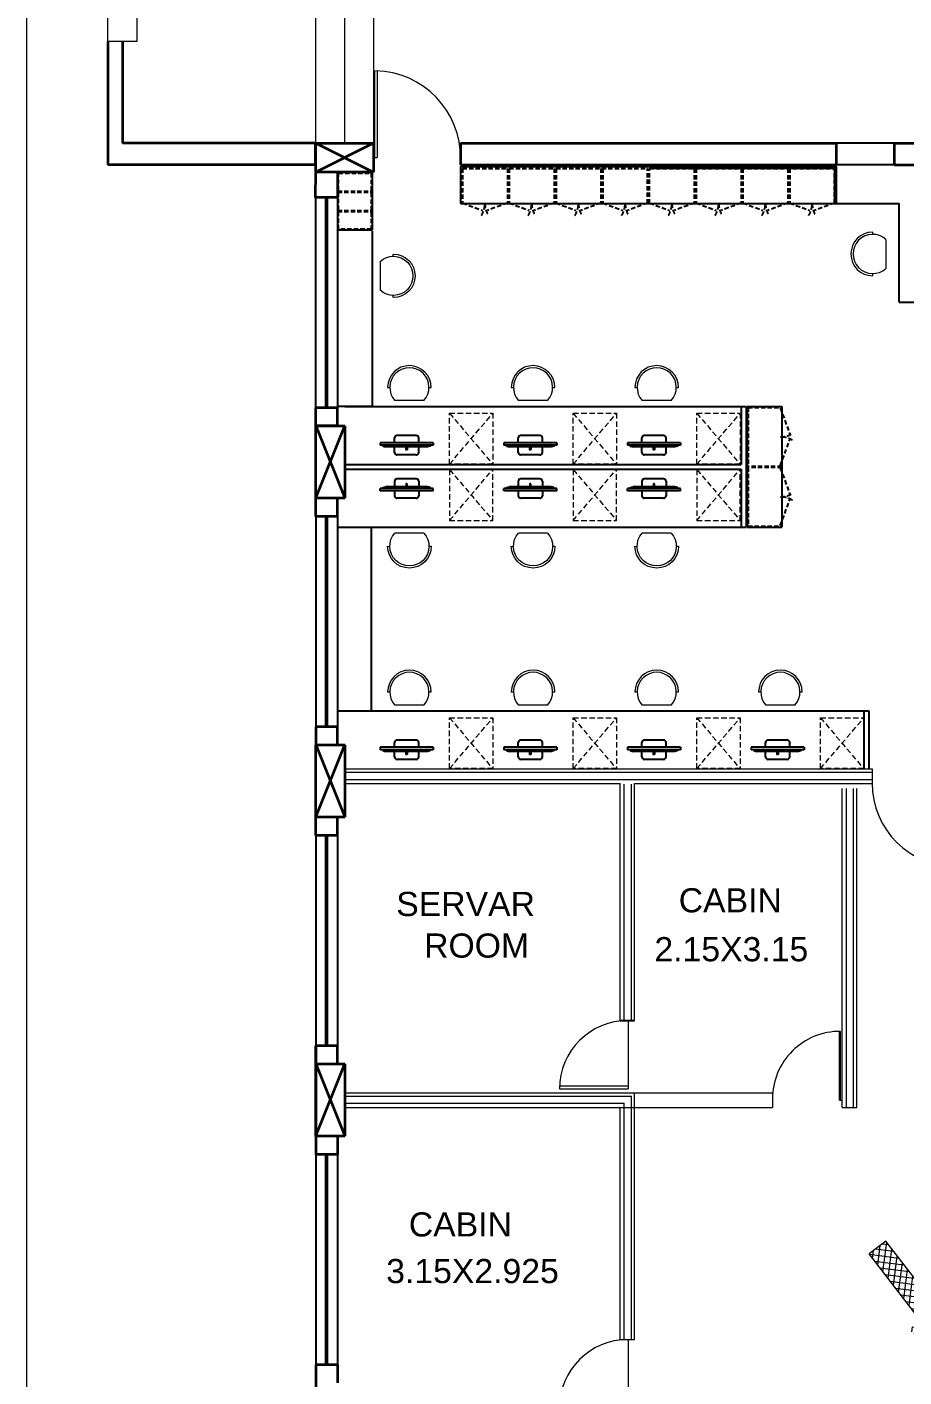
# Model space of a CAD drawing. Extents: x 681461 to 1380439, y -183990 to 19328.
# Drawn here: x 681461 to 690539, y -139151 to -125186 of the extents above; entities that cross this region are included whole.
import ezdxf

# ---------------------------------------------------------------- set-up
doc = ezdxf.new("R2010")
doc.units = 0
doc.header["$LTSCALE"] = 900
doc.header["$MEASUREMENT"] = 0
doc.linetypes.add('HIDDEN', pattern=[0.375, 0.25, -0.125])
for name, color, linetype in [('1', 7, 'CONTINUOUS'), ('2', 7, 'CONTINUOUS'), ('door', 163, 'CONTINUOUS'), ('TEXT', 2, 'CONTINUOUS'), ('WALL', 1, 'CONTINUOUS')]:
    doc.layers.add(name, color=color, linetype=linetype)
doc.layers.add('COLUMN', color=43, linetype='CONTINUOUS', lineweight=35)
doc.layers.add('ELE', color=50, linetype='CONTINUOUS', lineweight=20)
doc.styles.add('ROMANS', font='arial.ttf')

msp = doc.modelspace()

# ---------------------------------------------------------------- hatches: boundary and pattern name
at = {"layer": 'door', "linetype": 'ByBlock', "lineweight": 13, "ltscale": 1.25}
h = msp.add_hatch(dxfattribs=at)
h.set_pattern_fill('ANSI37', color=3, scale=500, angle=37.70165)
h.set_pattern_definition([(82.701645, (24984.44, -432829.43), (-61.9936307, 7.939758), []), (172.701645, (24984.44, -432829.43), (-7.939758, -61.9936307), [])])
h.paths.add_polyline_path([(690882.1, -138435.1), (690349.5, -137746), (690178.5, -137878), (690711.2, -138567.2), (690588.6, -138662), (691252.3, -139090.6), (691004.7, -138340.3)])

# ---------------------------------------------------------------- linework, layer by layer
at = {"layer": '1', "linetype": 'Continuous', "lineweight": 0}
for p, q in [((690215.3, -127331.2), (690215.3, -127308.7)), ((690215.3, -127331.2), (690215.3, -127308.7)), ((690352, -127384.3), (690352, -127683.7)), ((685116, -127610.6), (685116, -127910)), ((685252.7, -127557.4), (685252.7, -127534.9)), ((685252.7, -127557.4), (685252.7, -127534.9)), ((690215, -127759.3), (690215.1, -127736.8)), ((690215, -127759.3), (690215.1, -127736.8)), ((685253, -127985.6), (685252.9, -127963.1)), ((685253, -127985.6), (685252.9, -127963.1)), ((685194.1, -128914), (685216.6, -128914.1)), ((685194.1, -128914), (685216.6, -128914.1)), ((685622.3, -128914.3), (685644.8, -128914.3)), ((685622.3, -128914.3), (685644.8, -128914.3)), ((686474.1, -128914), (686496.6, -128914.1)), ((686474.1, -128914), (686496.6, -128914.1)), ((686902.3, -128914.3), (686924.8, -128914.3)), ((686902.3, -128914.3), (686924.8, -128914.3)), ((687754.1, -128914), (687776.6, -128914.1)), ((687754.1, -128914), (687776.6, -128914.1)), ((688182.3, -128914.3), (688204.8, -128914.3)), ((688182.3, -128914.3), (688204.8, -128914.3)), ((685569.2, -129051), (685269.8, -129051)), ((686849.2, -129051), (686549.8, -129051)), ((688129.2, -129051), (687829.8, -129051)), ((685569.2, -130421.3), (685269.8, -130421.3)), ((686849.2, -130421.3), (686549.8, -130421.3)), ((688129.2, -130421.3), (687829.8, -130421.3)), ((685194.1, -130558.3), (685216.6, -130558.2)), ((685194.1, -130558.3), (685216.6, -130558.2)), ((685622.3, -130558), (685644.8, -130558)), ((685622.3, -130558), (685644.8, -130558)), ((686474.1, -130558.3), (686496.6, -130558.2)), ((686474.1, -130558.3), (686496.6, -130558.2)), ((686902.3, -130558), (686924.8, -130558)), ((686902.3, -130558), (686924.8, -130558)), ((687754.1, -130558.3), (687776.6, -130558.2)), ((687754.1, -130558.3), (687776.6, -130558.2)), ((688182.3, -130558), (688204.8, -130558)), ((688182.3, -130558), (688204.8, -130558)), ((685194.1, -132064), (685216.6, -132064.1)), ((685194.1, -132064), (685216.6, -132064.1)), ((685622.3, -132064.3), (685644.8, -132064.3)), ((685622.3, -132064.3), (685644.8, -132064.3)), ((686474.1, -132064), (686496.6, -132064.1)), ((686474.1, -132064), (686496.6, -132064.1)), ((686902.3, -132064.3), (686924.8, -132064.3)), ((686902.3, -132064.3), (686924.8, -132064.3)), ((687754.1, -132064), (687776.6, -132064.1)), ((687754.1, -132064), (687776.6, -132064.1)), ((688182.3, -132064.3), (688204.8, -132064.3)), ((688182.3, -132064.3), (688204.8, -132064.3)), ((689034.1, -132064), (689056.6, -132064.1)), ((689034.1, -132064), (689056.6, -132064.1)), ((689462.3, -132064.3), (689484.8, -132064.3)), ((689462.3, -132064.3), (689484.8, -132064.3)), ((685569.2, -132201), (685269.8, -132201)), ((686849.2, -132201), (686549.8, -132201)), ((688129.2, -132201), (687829.8, -132201)), ((689409.2, -132201), (689109.8, -132201))]:
    msp.add_line(p, q, dxfattribs=at)
at = {"layer": '1', "color": 4, "linetype": 'HIDDEN', "lineweight": 5, "ltscale": 0.25}
for p, q in [((685834.5, -129181.1), (686284.5, -129711.1)), ((685834.5, -129708), (686284.5, -129181.1)), ((687114.5, -129181.1), (687564.5, -129711.1)), ((687114.5, -129708), (687564.5, -129181.1)), ((688394.5, -129181.1), (688844.5, -129711.1)), ((688394.5, -129708), (688844.5, -129181.1)), ((685834.5, -130291.1), (686284.5, -129761.1)), ((685834.5, -129764.3), (686284.5, -130291.1)), ((687114.5, -130291.1), (687564.5, -129761.1)), ((687114.5, -129764.3), (687564.5, -130291.1)), ((688394.5, -130291.1), (688844.5, -129761.1)), ((688394.5, -129764.3), (688844.5, -130291.1)), ((685834.5, -132331.1), (686284.5, -132861.1)), ((685834.5, -132858), (686284.5, -132331.1)), ((687114.5, -132331.1), (687564.5, -132861.1)), ((687114.5, -132858), (687564.5, -132331.1)), ((688394.5, -132331.1), (688844.5, -132861.1)), ((688394.5, -132858), (688844.5, -132331.1)), ((689674.5, -132331.1), (690124.5, -132861.1)), ((689674.5, -132858), (690124.5, -132331.1))]:
    msp.add_line(p, q, dxfattribs=at)
at = {"layer": '1', "color": 252, "lineweight": 5, "ltscale": 1.25}
for p, q in [((687683, -135471), (687683, -136171)), ((689870.5, -136286), (689870.5, -135575.3)), ((689882.8, -136286), (689882.8, -135575.3)), ((686974.5, -136139), (687683, -136139)), ((686973.8, -136171), (687683, -136171)), ((689870.5, -136286), (689899.5, -136286)), ((687683, -138771), (687683, -139471))]:
    msp.add_line(p, q, dxfattribs=at)
at = {"layer": '1', "color": 4, "linetype": 'HIDDEN', "lineweight": 5, "ltscale": 0.25}
for points in [[(685834.5, -129181.1), (686284.5, -129181.1), (686284.5, -129708), (685834.5, -129708)], [(687114.5, -129181.1), (687564.5, -129181.1), (687564.5, -129708), (687114.5, -129708)], [(688394.5, -129181.1), (688844.5, -129181.1), (688844.5, -129708), (688394.5, -129708)], [(685834.5, -130291.1), (686284.5, -130291.1), (686284.5, -129764.3), (685834.5, -129764.3)], [(687114.5, -130291.1), (687564.5, -130291.1), (687564.5, -129764.3), (687114.5, -129764.3)], [(688394.5, -130291.1), (688844.5, -130291.1), (688844.5, -129764.3), (688394.5, -129764.3)], [(685834.5, -132331.1), (686284.5, -132331.1), (686284.5, -132858), (685834.5, -132858)], [(687114.5, -132331.1), (687564.5, -132331.1), (687564.5, -132858), (687114.5, -132858)], [(688394.5, -132331.1), (688844.5, -132331.1), (688844.5, -132858), (688394.5, -132858)], [(689674.5, -132331.1), (690124.5, -132331.1), (690124.5, -132858), (689674.5, -132858)]]:
    msp.add_lwpolyline(points, close=True, dxfattribs=at)
at = {"layer": '1', "color": 252, "lineweight": 5, "ltscale": 1.25}
for centre, radius, start in [((687683, -136171), 709.2, 90), ((689877.2, -136275.2), 700, 89.53784), ((687683, -139471), 709.2, 90)]:
    msp.add_arc(centre, radius, start, 180, dxfattribs=at)
at = {"layer": '1', "linetype": 'Continuous', "lineweight": 0}
for centre, major_axis, start_param, end_param in [((690215.2, -127534), (-159.3, -159.3), 3.9264912, 7.0680838), ((690215.2, -127534), (-159.3, -159.3), 3.9264912, 7.0680838), ((690215.2, -127534), (143.4, -143.4), 1.6157424, 6.2382392), ((685419.5, -128914.2), (-159.3, 159.3), 3.9264912, 7.0680838), ((685419.5, -128914.2), (-159.3, 159.3), 3.9264912, 7.0680838), ((685419.5, -128914.2), (-143.4, -143.4), 1.6157424, 6.2382392), ((686699.5, -128914.2), (-159.3, 159.3), 3.9264912, 7.0680838), ((686699.5, -128914.2), (-159.3, 159.3), 3.9264912, 7.0680838), ((686699.5, -128914.2), (-143.4, -143.4), 1.6157424, 6.2382392), ((687979.5, -128914.2), (-159.3, 159.3), 3.9264912, 7.0680838), ((687979.5, -128914.2), (-159.3, 159.3), 3.9264912, 7.0680838), ((687979.5, -128914.2), (-143.4, -143.4), 1.6157424, 6.2382392), ((685419.5, -132064.2), (-159.3, 159.3), 3.9264912, 7.0680838), ((685419.5, -132064.2), (-159.3, 159.3), 3.9264912, 7.0680838), ((685419.5, -132064.2), (-143.4, -143.4), 1.6157424, 6.2382392), ((686699.5, -132064.2), (-159.3, 159.3), 3.9264912, 7.0680838), ((686699.5, -132064.2), (-159.3, 159.3), 3.9264912, 7.0680838), ((686699.5, -132064.2), (-143.4, -143.4), 1.6157424, 6.2382392), ((687979.5, -132064.2), (-159.3, 159.3), 3.9264912, 7.0680838), ((687979.5, -132064.2), (-159.3, 159.3), 3.9264912, 7.0680838), ((687979.5, -132064.2), (-143.4, -143.4), 1.6157424, 6.2382392), ((689259.5, -132064.2), (-159.3, 159.3), 3.9264912, 7.0680838), ((689259.5, -132064.2), (-159.3, 159.3), 3.9264912, 7.0680838), ((689259.5, -132064.2), (-143.4, -143.4), 1.6157424, 6.2382392)]:
    msp.add_ellipse(centre, major_axis=major_axis, ratio=1, start_param=start_param, end_param=end_param, dxfattribs=at)
at = {"layer": '1', "linetype": 'Continuous', "lineweight": 0, "extrusion": (0, 0, -1)}
for centre, major_axis, start_param, end_param in [((685252.8, -127760.3), (-143.4, -143.4), 1.6157424, 6.2382392), ((685252.8, -127760.3), (159.3, -159.3), 3.9264912, 7.0680838), ((685252.8, -127760.3), (159.3, -159.3), 3.9264912, 7.0680838), ((685419.5, -130558.1), (-143.4, 143.4), 1.6157424, 6.2382392), ((686699.5, -130558.1), (-143.4, 143.4), 1.6157424, 6.2382392), ((687979.5, -130558.1), (-143.4, 143.4), 1.6157424, 6.2382392), ((685419.5, -130558.1), (-159.3, -159.3), 3.9264912, 7.0680838), ((685419.5, -130558.1), (-159.3, -159.3), 3.9264912, 7.0680838), ((686699.5, -130558.1), (-159.3, -159.3), 3.9264912, 7.0680838), ((686699.5, -130558.1), (-159.3, -159.3), 3.9264912, 7.0680838), ((687979.5, -130558.1), (-159.3, -159.3), 3.9264912, 7.0680838), ((687979.5, -130558.1), (-159.3, -159.3), 3.9264912, 7.0680838)]:
    msp.add_ellipse(centre, major_axis=major_axis, ratio=1, start_param=start_param, end_param=end_param, dxfattribs=at)
at = {"layer": '2', "color": 4, "linetype": 'Continuous'}
for p, q in [((685266, -129487.2), (685266, -129437)), ((685491, -129412), (685291, -129412)), ((685516, -129487.2), (685516, -129437)), ((686546, -129487.2), (686546, -129437)), ((686771, -129412), (686571, -129412)), ((686796, -129487.2), (686796, -129437)), ((687826, -129487.2), (687826, -129437)), ((688051, -129412), (687851, -129412)), ((688076, -129487.2), (688076, -129437)), ((685666, -129487.2), (685116, -129487.2)), ((685116, -129487.2), (685116, -129512)), ((685666, -129512), (685116, -129512)), ((685145.2, -129521.3), (685145.2, -129512)), ((685145.2, -129521.3), (685174.3, -129530.6)), ((685607.7, -129530.6), (685174.3, -129530.6)), ((685266, -129587), (685266, -129530.6)), ((685391, -129512), (685391, -129565.1)), ((685516, -129587), (685516, -129530.6)), ((685636.8, -129521.3), (685607.7, -129530.6)), ((685636.8, -129521.3), (685636.8, -129512)), ((685666, -129487.2), (685666, -129512)), ((686946, -129487.2), (686396, -129487.2)), ((686396, -129487.2), (686396, -129512)), ((686946, -129512), (686396, -129512)), ((686425.2, -129521.3), (686425.2, -129512)), ((686425.2, -129521.3), (686454.3, -129530.6)), ((686887.7, -129530.6), (686454.3, -129530.6)), ((686546, -129587), (686546, -129530.6)), ((686671, -129512), (686671, -129565.1)), ((686796, -129587), (686796, -129530.6)), ((686916.8, -129521.3), (686887.7, -129530.6)), ((686916.8, -129521.3), (686916.8, -129512)), ((686946, -129487.2), (686946, -129512)), ((688226, -129487.2), (687676, -129487.2)), ((687676, -129487.2), (687676, -129512)), ((688226, -129512), (687676, -129512)), ((687705.2, -129521.3), (687705.2, -129512)), ((687705.2, -129521.3), (687734.3, -129530.6)), ((688167.7, -129530.6), (687734.3, -129530.6)), ((687826, -129587), (687826, -129530.6)), ((687951, -129512), (687951, -129565.1)), ((688076, -129587), (688076, -129530.6)), ((688196.8, -129521.3), (688167.7, -129530.6)), ((688196.8, -129521.3), (688196.8, -129512)), ((688226, -129487.2), (688226, -129512)), ((685491, -129612), (685291, -129612)), ((686771, -129612), (686571, -129612)), ((688051, -129612), (687851, -129612)), ((685491, -129860.3), (685291, -129860.3)), ((686771, -129860.3), (686571, -129860.3)), ((688051, -129860.3), (687851, -129860.3)), ((685116, -129985.1), (685116, -129960.3)), ((685666, -129960.3), (685116, -129960.3)), ((685666, -129985.1), (685116, -129985.1)), ((685145.2, -129951), (685174.3, -129941.7)), ((685145.2, -129951), (685145.2, -129960.3)), ((685607.7, -129941.7), (685174.3, -129941.7)), ((685266, -129885.3), (685266, -129941.7)), ((685266, -129985.1), (685266, -130035.3)), ((685391, -129960.3), (685391, -129907.2)), ((685516, -129885.3), (685516, -129941.7)), ((685516, -129985.1), (685516, -130035.3)), ((685636.8, -129951), (685607.7, -129941.7)), ((685636.8, -129951), (685636.8, -129960.3)), ((685666, -129985.1), (685666, -129960.3)), ((686396, -129985.1), (686396, -129960.3)), ((686946, -129960.3), (686396, -129960.3)), ((686946, -129985.1), (686396, -129985.1)), ((686425.2, -129951), (686454.3, -129941.7)), ((686425.2, -129951), (686425.2, -129960.3)), ((686887.7, -129941.7), (686454.3, -129941.7)), ((686546, -129885.3), (686546, -129941.7)), ((686546, -129985.1), (686546, -130035.3)), ((686671, -129960.3), (686671, -129907.2)), ((686796, -129885.3), (686796, -129941.7)), ((686796, -129985.1), (686796, -130035.3)), ((686916.8, -129951), (686887.7, -129941.7)), ((686916.8, -129951), (686916.8, -129960.3)), ((686946, -129985.1), (686946, -129960.3)), ((687676, -129985.1), (687676, -129960.3)), ((688226, -129960.3), (687676, -129960.3)), ((688226, -129985.1), (687676, -129985.1)), ((687705.2, -129951), (687734.3, -129941.7)), ((687705.2, -129951), (687705.2, -129960.3)), ((688167.7, -129941.7), (687734.3, -129941.7)), ((687826, -129885.3), (687826, -129941.7)), ((687826, -129985.1), (687826, -130035.3)), ((687951, -129960.3), (687951, -129907.2)), ((688076, -129885.3), (688076, -129941.7)), ((688076, -129985.1), (688076, -130035.3)), ((688196.8, -129951), (688167.7, -129941.7)), ((688196.8, -129951), (688196.8, -129960.3)), ((688226, -129985.1), (688226, -129960.3)), ((685491, -130060.3), (685291, -130060.3)), ((686771, -130060.3), (686571, -130060.3)), ((688051, -130060.3), (687851, -130060.3)), ((685666, -132637.2), (685116, -132637.2)), ((685116, -132637.2), (685116, -132662)), ((685666, -132662), (685116, -132662)), ((685145.2, -132671.3), (685145.2, -132662)), ((685266, -132637.2), (685266, -132587)), ((685491, -132562), (685291, -132562)), ((685391, -132662), (685391, -132715.1)), ((685516, -132637.2), (685516, -132587)), ((685636.8, -132671.3), (685636.8, -132662)), ((685666, -132637.2), (685666, -132662)), ((686946, -132637.2), (686396, -132637.2)), ((686396, -132637.2), (686396, -132662)), ((686946, -132662), (686396, -132662)), ((686425.2, -132671.3), (686425.2, -132662)), ((686546, -132637.2), (686546, -132587)), ((686771, -132562), (686571, -132562)), ((686671, -132662), (686671, -132715.1)), ((686796, -132637.2), (686796, -132587)), ((686916.8, -132671.3), (686916.8, -132662)), ((686946, -132637.2), (686946, -132662)), ((688226, -132637.2), (687676, -132637.2)), ((687676, -132637.2), (687676, -132662)), ((688226, -132662), (687676, -132662)), ((687705.2, -132671.3), (687705.2, -132662)), ((687826, -132637.2), (687826, -132587)), ((688051, -132562), (687851, -132562)), ((687951, -132662), (687951, -132715.1)), ((688076, -132637.2), (688076, -132587)), ((688196.8, -132671.3), (688196.8, -132662)), ((688226, -132637.2), (688226, -132662)), ((689506, -132637.2), (688956, -132637.2)), ((688956, -132637.2), (688956, -132662)), ((689506, -132662), (688956, -132662)), ((688985.2, -132671.3), (688985.2, -132662)), ((689106, -132637.2), (689106, -132587)), ((689331, -132562), (689131, -132562)), ((689231, -132662), (689231, -132715.1)), ((689356, -132637.2), (689356, -132587)), ((689476.8, -132671.3), (689476.8, -132662)), ((689506, -132637.2), (689506, -132662)), ((685145.2, -132671.3), (685174.3, -132680.6)), ((685607.7, -132680.6), (685174.3, -132680.6)), ((685266, -132737), (685266, -132680.6)), ((685491, -132762), (685291, -132762)), ((685516, -132737), (685516, -132680.6)), ((685636.8, -132671.3), (685607.7, -132680.6)), ((686425.2, -132671.3), (686454.3, -132680.6)), ((686887.7, -132680.6), (686454.3, -132680.6)), ((686546, -132737), (686546, -132680.6)), ((686771, -132762), (686571, -132762)), ((686796, -132737), (686796, -132680.6)), ((686916.8, -132671.3), (686887.7, -132680.6)), ((687705.2, -132671.3), (687734.3, -132680.6)), ((688167.7, -132680.6), (687734.3, -132680.6)), ((687826, -132737), (687826, -132680.6)), ((688051, -132762), (687851, -132762)), ((688076, -132737), (688076, -132680.6)), ((688196.8, -132671.3), (688167.7, -132680.6)), ((688985.2, -132671.3), (689014.3, -132680.6)), ((689447.7, -132680.6), (689014.3, -132680.6)), ((689106, -132737), (689106, -132680.6)), ((689331, -132762), (689131, -132762)), ((689356, -132737), (689356, -132680.6)), ((689476.8, -132671.3), (689447.7, -132680.6))]:
    msp.add_line(p, q, dxfattribs=at)
for points in [[(685396.1, -129560.3), (685386, -129560.3), (685386, -129530.6), (685396.1, -129530.6)], [(686676.1, -129560.3), (686666, -129560.3), (686666, -129530.6), (686676.1, -129530.6)], [(687956.1, -129560.3), (687946, -129560.3), (687946, -129530.6), (687956.1, -129530.6)], [(685396.1, -129912), (685386, -129912), (685386, -129941.7), (685396.1, -129941.7)], [(686676.1, -129912), (686666, -129912), (686666, -129941.7), (686676.1, -129941.7)], [(687956.1, -129912), (687946, -129912), (687946, -129941.7), (687956.1, -129941.7)], [(685396.1, -132710.3), (685386, -132710.3), (685386, -132680.6), (685396.1, -132680.6)], [(686676.1, -132710.3), (686666, -132710.3), (686666, -132680.6), (686676.1, -132680.6)], [(687956.1, -132710.3), (687946, -132710.3), (687946, -132680.6), (687956.1, -132680.6)], [(689236.1, -132710.3), (689226, -132710.3), (689226, -132680.6), (689236.1, -132680.6)]]:
    msp.add_lwpolyline(points, close=True, dxfattribs=at)
for centre, start, end in [((685291, -129437), 90, 180), ((685491, -129437), 360, 90), ((686571, -129437), 90, 180), ((686771, -129437), 360, 90), ((687851, -129437), 90, 180), ((688051, -129437), 360, 90), ((685291, -129587), 180, 270), ((685491, -129587), 270, 360), ((686571, -129587), 180, 270), ((686771, -129587), 270, 360), ((687851, -129587), 180, 270), ((688051, -129587), 270, 360), ((685291, -129885.3), 90, 180), ((685491, -129885.3), 0, 90), ((686571, -129885.3), 90, 180), ((686771, -129885.3), 0, 90), ((687851, -129885.3), 90, 180), ((688051, -129885.3), 0, 90), ((685291, -130035.3), 180, 270), ((685491, -130035.3), 270, 0), ((686571, -130035.3), 180, 270), ((686771, -130035.3), 270, 0), ((687851, -130035.3), 180, 270), ((688051, -130035.3), 270, 0), ((685291, -132587), 90, 180), ((685491, -132587), 360, 90), ((686571, -132587), 90, 180), ((686771, -132587), 360, 90), ((687851, -132587), 90, 180), ((688051, -132587), 360, 90), ((689131, -132587), 90, 180), ((689331, -132587), 360, 90), ((685291, -132737), 180, 270), ((685491, -132737), 270, 360), ((686571, -132737), 180, 270), ((686771, -132737), 270, 360), ((687851, -132737), 180, 270), ((688051, -132737), 270, 360), ((689131, -132737), 180, 270), ((689331, -132737), 270, 360)]:
    msp.add_arc(centre, 25, start, end, dxfattribs=at)
at = {"layer": 'COLUMN'}
for p, q in [((684448.9, -126611.8), (684448.9, -126386.8)), ((684449.5, -126386.1), (685049.5, -126686.1)), ((685049.5, -126386.1), (684449.5, -126686.1)), ((684449.5, -126386.1), (685049.5, -126386.1)), ((684449.5, -126686.1), (684449.5, -126386.1)), ((684449.5, -126611.1), (684449.5, -126386.1)), ((684449.5, -126611.1), (684449.5, -126386.1)), ((685049.5, -126386.1), (685049.5, -126686.1)), ((685949.5, -126386.3), (685949.5, -126611.8)), ((684673.9, -126686.1), (684448.9, -126686.1)), ((685049.5, -126686.1), (684449.5, -126686.1)), ((684673.9, -129311.1), (684448.9, -129311.1)), ((684449.5, -130061.1), (684749.5, -129311.1)), ((684449.5, -129311.1), (684749.5, -130061.1)), ((684449.5, -130061.1), (684449.5, -129311.1)), ((684449.5, -129311.1), (684749.5, -129311.1)), ((684749.5, -129311.1), (684749.5, -130061.1)), ((684749.5, -130061.1), (684449.5, -130061.1)), ((684449.5, -132611.1), (684749.5, -132611.1)), ((684449.5, -133361.1), (684449.5, -132611.1)), ((684449.5, -132611.1), (684749.5, -133361.1)), ((684449.5, -133361.1), (684749.5, -132611.1)), ((684749.5, -132611.1), (684749.5, -133361.1)), ((684749.5, -133361.1), (684449.5, -133361.1)), ((684449.5, -136661.1), (684749.5, -135911.1)), ((684449.5, -135911.1), (684749.5, -136661.1)), ((684449.5, -136661.1), (684449.5, -135911.1)), ((684449.5, -135911.1), (684749.5, -135911.1)), ((684749.5, -135911.1), (684749.5, -136661.1)), ((684749.5, -136661.1), (684449.5, -136661.1))]:
    msp.add_line(p, q, dxfattribs=at)
at = {"layer": 'door', "color": 222, "linetype": 'ByBlock', "lineweight": 13, "ltscale": 1.25}
for p, q in [((684447.6, -121886.1), (684447.6, -126386.8)), ((684747.6, -124251.8), (684747.6, -126387.4)), ((685047.6, -124251.8), (685047.6, -126387.4))]:
    msp.add_line(p, q, dxfattribs=at)
at = {"layer": 'door', "color": 7, "lineweight": 35, "ltscale": 1.25}
for p, q in [((682299.5, -125336.1), (682299.5, -126612.4)), ((682449.5, -125336.1), (682449.5, -126386.8)), ((684448.9, -126386.8), (682449.5, -126386.8)), ((685949.5, -126386.3), (689840.3, -126386.8)), ((689840.3, -126611.8), (689840.3, -126386.8)), ((690440.3, -126386.1), (690700.1, -126386.1)), ((690440.3, -126611.8), (690440.3, -126386.1)), ((684448.9, -126612.4), (682299.5, -126612.4)), ((685949.5, -126611.8), (689840.3, -126611.8)), ((687097.7, -126611.8), (687383.5, -126611.8)), ((690440.3, -126611.8), (690700.1, -126611.8)), ((684448.9, -126951.4), (684449.5, -126686.1)), ((684673.9, -126686.1), (684673.9, -126951.4)), ((684673.9, -126951.4), (684448.9, -126951.4)), ((684448.9, -129124.3), (684448.9, -129311.1)), ((684673.9, -129124.3), (684448.9, -129124.3)), ((684673.9, -129311.1), (684673.9, -129124.3)), ((684449.5, -130249.3), (684449.5, -130061.1)), ((684674.5, -130249.3), (684674.5, -130061.1)), ((684674.5, -130249.3), (684449.5, -130249.3)), ((684449.5, -132424.3), (684449.5, -132611.1)), ((684674.5, -132424.3), (684449.5, -132424.3)), ((684674.5, -132611.1), (684674.5, -132424.3)), ((684449.5, -133549.3), (684449.5, -133361.1)), ((684674.5, -133549.3), (684674.5, -133361.1)), ((684674.5, -133549.3), (684449.5, -133549.3)), ((684674.5, -135724.3), (684449.5, -135724.3)), ((684449.5, -135724.3), (684449.5, -136849.3)), ((684449.5, -136174.3), (684449.5, -135724.3)), ((684674.5, -135911.1), (684674.5, -135724.3)), ((684674.5, -136661.1), (684674.5, -136849.3)), ((684674.5, -136849.3), (684449.5, -136849.3)), ((684449.5, -139024.3), (684449.5, -139474.3)), ((684674.5, -139024.3), (684449.5, -139024.3)), ((684449.5, -139024.3), (684449.5, -139884.3)), ((684674.5, -139024.3), (684674.5, -139211.1))]:
    msp.add_line(p, q, dxfattribs=at)
at = {"layer": 'door', "color": 17, "linetype": 'ByBlock', "ltscale": 1.25}
for p, q in [((685949.5, -126629.8), (689840.3, -126629.8)), ((685949.5, -126629.8), (685949.5, -127011.8)), ((689830.3, -127011.8), (689830.3, -126639.8)), ((689840.3, -127011.8), (689840.3, -126629.8)), ((685949.5, -127011.8), (689840.3, -127011.8)), ((688914.5, -129111.1), (688914.5, -130361.1)), ((688914.5, -129111.1), (689274.5, -129111.1)), ((689274.5, -129111.1), (689274.5, -130361.1)), ((688914.5, -130361.1), (689274.5, -130361.1))]:
    msp.add_line(p, q, dxfattribs=at)
at = {"layer": 'door', "color": 17, "linetype": 'HIDDEN', "ltscale": 0.2}
for p, q in [((685969.5, -126649.8), (685969.5, -127011.8)), ((685969.5, -126649.8), (686433.3, -126649.8)), ((686433.3, -126649.8), (686433.3, -127011.8)), ((686453.3, -126649.8), (686453.3, -127011.8)), ((686453.3, -126649.8), (686917.2, -126649.8)), ((686917.2, -126649.8), (686917.2, -127011.8)), ((686937.2, -126649.8), (686937.2, -127011.8)), ((686937.2, -126649.8), (687884.9, -126649.8)), ((687401, -126649.8), (687401, -127011.8)), ((687421, -126649.8), (687421, -127011.8)), ((687884.9, -127011.8), (687884.9, -126649.8)), ((687904.9, -127011.8), (687904.9, -126649.8)), ((687904.9, -126649.8), (689820.3, -126649.8)), ((688852.6, -126649.8), (687904.9, -126649.8)), ((688368.7, -126649.8), (688368.7, -127011.8)), ((688388.7, -126649.8), (688388.7, -127011.8)), ((688852.6, -126649.8), (688852.6, -127011.8)), ((689336.4, -126649.8), (688872.6, -126649.8)), ((688872.6, -126649.8), (688872.6, -127011.8)), ((689336.4, -126649.8), (689336.4, -127011.8)), ((689820.3, -126649.8), (689356.4, -126649.8)), ((689356.4, -126649.8), (689356.4, -127011.8)), ((689820.3, -127011.8), (689820.3, -126649.8)), ((689820.3, -126649.8), (689820.3, -127011.8)), ((684677, -126884), (685034, -126884)), ((684677, -126894), (685034, -126894)), ((685971, -127008), (686176, -127084)), ((686431.8, -127008), (686226.8, -127084)), ((686454.8, -127008), (686659.8, -127084)), ((686915.7, -127008), (686710.7, -127084)), ((686938.7, -127008), (687143.7, -127084)), ((687399.5, -127008), (687194.5, -127084)), ((687422.5, -127008), (687627.5, -127084)), ((687883.4, -127008), (687678.4, -127084)), ((687906.4, -127008), (688111.4, -127084)), ((688367.2, -127008), (688162.2, -127084)), ((688390.2, -127008), (688595.2, -127084)), ((688851.1, -127008), (688646.1, -127084)), ((688874.1, -127008), (689079.1, -127084)), ((689334.9, -127008), (689129.9, -127084)), ((689357.9, -127008), (689562.9, -127084)), ((689818.7, -127008), (689613.7, -127084)), ((684677, -127084), (685034, -127084)), ((684677, -127094), (685034, -127094)), ((688924.5, -129121.1), (688924.5, -129731.1)), ((688924.5, -129121.1), (689274.5, -129121.1)), ((689258, -129128.3), (689360.3, -129404.2)), ((689258, -129724), (689360.3, -129448.1)), ((689274.5, -129731.1), (688924.5, -129731.1)), ((689274.5, -129741.1), (688924.5, -129741.1)), ((688924.5, -129741.1), (688924.5, -130351.1)), ((689258, -129748.3), (689360.3, -130024.2)), ((689258, -130344), (689360.3, -130068.1)), ((688924.5, -130351.1), (689274.5, -130351.1))]:
    msp.add_line(p, q, dxfattribs=at)
at = {"layer": 'door', "color": 30, "linetype": 'ByBlock', "ltscale": 1.25}
for p, q in [((689840.3, -127011.8), (690490.3, -127011.8)), ((690490.3, -128031.8), (690490.3, -127011.8)), ((690490.3, -128031.8), (691110.3, -128031.8)), ((684749.5, -129111.1), (688854.5, -129111.1)), ((688854.5, -129111.1), (688854.5, -129711.1)), ((688854.5, -129111.1), (688904.5, -129111.1)), ((688904.5, -129111.1), (688904.5, -130361.1)), ((684749.5, -129711.1), (688854.5, -129711.1)), ((684749.5, -129761.1), (688854.5, -129761.1)), ((688854.5, -129761.1), (688854.5, -130361.1)), ((684674.5, -130361.1), (688854.5, -130361.1)), ((685024.5, -130361.1), (685024.5, -132261.1)), ((688854.5, -130361.1), (688904.5, -130361.1)), ((684674.5, -132261.1), (690174.5, -132261.1)), ((690124.5, -132261.1), (690124.5, -132861.1)), ((690174.5, -132261.1), (690174.5, -132861.1))]:
    msp.add_line(p, q, dxfattribs=at)
at = {"layer": 'door', "color": 3, "linetype": 'ByBlock', "lineweight": 13, "ltscale": 1.25}
for p, q in [((690349.5, -137746), (690178.5, -137878)), ((690882.1, -138435.1), (690349.5, -137746)), ((690711.2, -138567.2), (690178.5, -137878))]:
    msp.add_line(p, q, dxfattribs=at)
at = {"layer": 'door', "color": 222, "linetype": 'ByBlock', "lineweight": 13, "ltscale": 1.25}
for points in [[(681461, -120785.9), (703228, -120785.9), (703228, -183990), (681461, -183990)], [(682299.5, -125036.1), (682599.5, -125036.1), (682599.5, -125336.1), (682299.5, -125336.1)]]:
    msp.add_lwpolyline(points, close=True, dxfattribs=at)
at = {"layer": 'door', "color": 17, "linetype": 'ByBlock', "ltscale": 1.25}
msp.add_lwpolyline([(685034, -127289), (684677, -127289), (684677, -126689), (685034, -126689)], close=True, dxfattribs=at)
at = {"layer": 'door', "color": 17, "linetype": 'HIDDEN', "ltscale": 0.2}
msp.add_lwpolyline([(685024, -127279), (684687, -127279), (684687, -126699), (685024, -126699)], close=True, dxfattribs=at)
at = {"layer": 'door', "color": 30, "linetype": 'ByBlock', "ltscale": 1.25}
msp.add_lwpolyline([(685034, -127296.8), (685034, -129111), (684677, -129111), (684677, -127293.8)], dxfattribs=at)
at = {"layer": 'door', "color": 17, "linetype": 'HIDDEN', "ltscale": 0.2}
for centre, start, end in [((685969.5, -127011.8), 327.80933, 0), ((686433.3, -127011.8), 180, 212.19067), ((686453.3, -127011.8), 327.80933, 0), ((686917.2, -127011.8), 180, 212.19067), ((686937.2, -127011.8), 327.80933, 0), ((687401, -127011.8), 180, 212.19067), ((687421, -127011.8), 327.80933, 0), ((687884.9, -127011.8), 180, 212.19067), ((687904.9, -127011.8), 327.80933, 0), ((688368.7, -127011.8), 180, 212.19067), ((688388.7, -127011.8), 327.80933, 0), ((688852.6, -127011.8), 180, 212.19067), ((688872.6, -127011.8), 327.80933, 0), ((689336.4, -127011.8), 180, 212.19067), ((689356.4, -127011.8), 327.80933, 0), ((689820.3, -127011.8), 180, 212.19067), ((689261.8, -129194.2), 270, 302.19067), ((689261.8, -129658.1), 57.80933, 90), ((689261.8, -129814.2), 270, 302.19067), ((689261.8, -130278.1), 57.80933, 90)]:
    msp.add_arc(centre, 231.9, start, end, dxfattribs=at)
at = {"layer": 'ELE', "color": 5, "lineweight": 18, "ltscale": 1000}
for p, q in [((685058.7, -125639), (685058.7, -126536.1)), ((685086.1, -125639), (685086.1, -126536.1)), ((685949.5, -126490.6), (685949.5, -126565.6)), ((685049.5, -126536.1), (685086.1, -126536.1)), ((684748.9, -132894), (690209.5, -132894)), ((684748.9, -132969), (690209.5, -132969)), ((687642.9, -135461.8), (687642.9, -133019.6)), ((687717.9, -135461.8), (687717.9, -133019.6)), ((689942.9, -136361.8), (689942.9, -133061.8)), ((690017.9, -136361.8), (690017.9, -133061.8)), ((684749.5, -136244.6), (687717.9, -136244.6)), ((687717.9, -138761.8), (687717.9, -136244.6)), ((689177.2, -136211.8), (689177.2, -136361.8)), ((684749.5, -136319.6), (687642.9, -136319.6)), ((687642.9, -138761.8), (687642.9, -136319.6))]:
    msp.add_line(p, q, dxfattribs=at)
for centre, radius, start, end in [((685049.5, -126538.9), 900.1, 359.31488, 88.75618), ((691077, -133007.3), 866.9, 180, 270)]:
    msp.add_arc(centre, radius, start, end, dxfattribs=at)
at = {"layer": 'WALL', "color": 8, "linetype": 'ByBlock'}
for p, q in [((690440.3, -126386.8), (689840.3, -126386.8)), ((690440.3, -126611.8), (689840.3, -126611.8)), ((684448.9, -126949.3), (684448.9, -129126.4)), ((684554, -129126.4), (684554, -126949.3)), ((684570.5, -129126.4), (684570.5, -126949.3)), ((684673.9, -126949.3), (684673.9, -129126.4)), ((684449.5, -130249.3), (684449.5, -132426.4)), ((684554.6, -132426.4), (684554.6, -130249.3)), ((684571.1, -132426.4), (684571.1, -130249.3)), ((684674.5, -130249.3), (684674.5, -132426.4)), ((684449.5, -133549.3), (684449.5, -135726.4)), ((684554.6, -135726.4), (684554.6, -133549.3)), ((684571.1, -135726.4), (684571.1, -133549.3)), ((684674.5, -133549.3), (684674.5, -135726.4)), ((684449.5, -136849.3), (684449.5, -139026.4)), ((684554.6, -139026.4), (684554.6, -136849.3)), ((684571.1, -139026.4), (684571.1, -136849.3)), ((684674.5, -136849.3), (684674.5, -139026.4))]:
    msp.add_line(p, q, dxfattribs=at)
at = {"layer": 'WALL', "lineweight": 13}
for p, q in [((684749.5, -132861.1), (690209.5, -132861.1)), ((690209.5, -132861.1), (690209.5, -133011.1)), ((684749.5, -133011.1), (687599.5, -133011.1)), ((687599.5, -135461.8), (687599.5, -133011.1)), ((687749.5, -133011.1), (690209.5, -133011.1)), ((687749.5, -135461.8), (687749.5, -133011.1)), ((689899.5, -136361.8), (689899.5, -133061.8)), ((690049.5, -136361.8), (690049.5, -133061.8)), ((684750.1, -136211.8), (689177.2, -136211.8)), ((687749.5, -138761.8), (687749.5, -136211.8)), ((684750.1, -136361.8), (689177.2, -136361.8)), ((687599.5, -138761.8), (687599.5, -136361.8)), ((689899.5, -136361.8), (690049.5, -136361.8)), ((687599.5, -138761.8), (687749.5, -138761.8))]:
    msp.add_line(p, q, dxfattribs=at)
at = {"layer": 'WALL'}
msp.add_line((687599.5, -135461.8), (687749.5, -135461.8), dxfattribs=at)

# ---------------------------------------------------------------- texts
at = {"layer": 'TEXT', "color": 0, "style": 'ROMANS'}
for s, p in [('SERVAR', (685283.2, -134382.5)), ('CABIN', (688207.2, -134344.8)), ('ROOM', (685572, -134813)), ('2.15X3.15', (687956, -134850.7)), ('CABIN', (685413.7, -137697.5)), ('3.15X2.925', (685179.6, -138180))]:
    msp.add_text(s, height=250, dxfattribs=at).set_placement(p)

doc.saveas('drawing.dxf')
